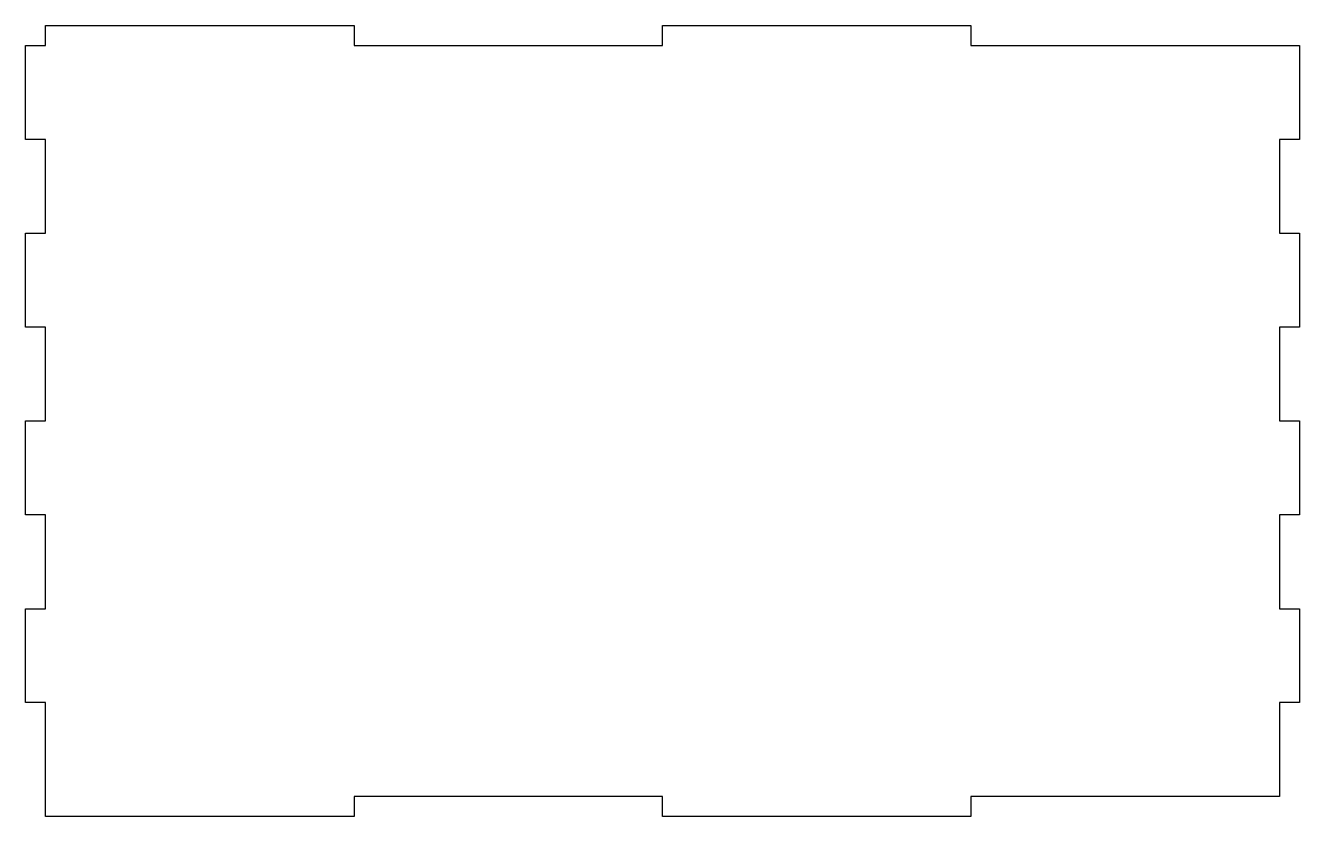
# Model space of a CAD drawing. Header units: millimetres. Extents: x -70 to 120, y 0 to 118.
import ezdxf

# ---------------------------------------------------------------- set-up
doc = ezdxf.new("R2010")
doc.units = ezdxf.units.MM
doc.layers.get('0').update_dxf_attribs({"linetype": 'CONTINUOUS'})

msp = doc.modelspace()

# ---------------------------------------------------------------- linework, layer by layer
msp.add_lwpolyline([(-67, 0), (-67, 17), (-70, 17), (-70, 31), (-67, 31), (-67, 45), (-70, 45), (-70, 59), (-67, 59), (-67, 73), (-70, 73), (-70, 87), (-67, 87), (-67, 101), (-70, 101), (-70, 115), (-67, 115), (-67, 118), (-21, 118), (-21, 115), (25, 115), (25, 118), (71, 118), (71, 115), (120, 115), (120, 101), (117, 101), (117, 87), (120, 87), (120, 73), (117, 73), (117, 59), (120, 59), (120, 45), (117, 45), (117, 31), (120, 31), (120, 17), (117, 17), (117, 3), (71, 3), (71, 0), (25, 0), (25, 3), (-21, 3), (-21, 0)], close=True)

doc.saveas('drawing.dxf')
